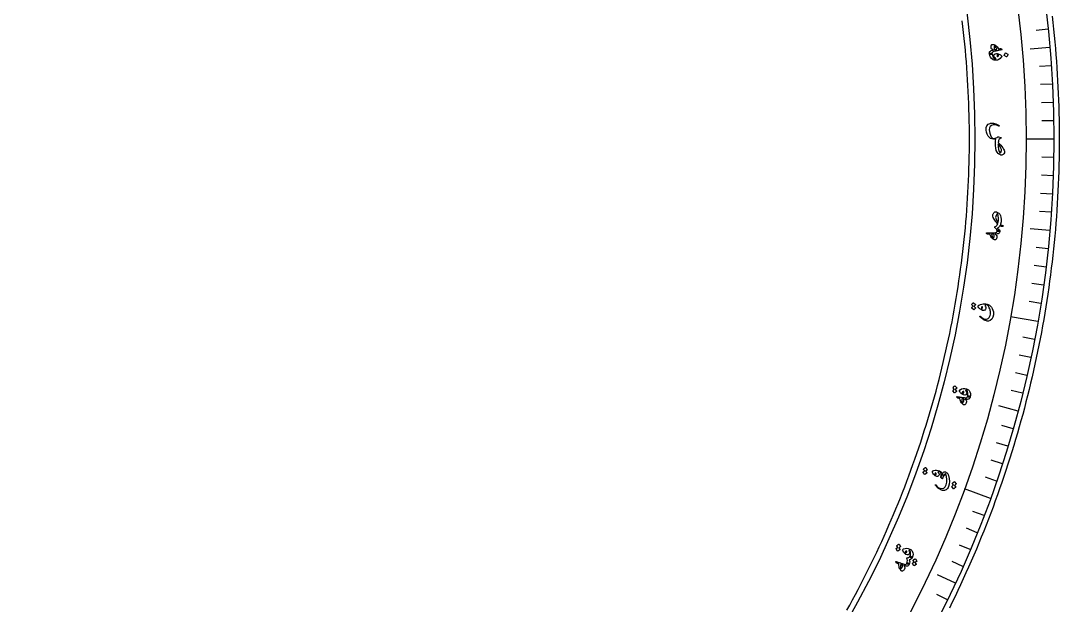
# Model space of a CAD drawing. Header units: millimetres. Extents: x -280 to 280, y -280 to 343.
# Drawn here: x 4.7 to 280, y -123.6 to 31.3 of the extents above; entities that cross this region are included whole.
import ezdxf

# ---------------------------------------------------------------- set-up
doc = ezdxf.new("R2010")
doc.units = ezdxf.units.MM
for name, color, linetype in [('CUT_INNER', 6, 'Continuous'), ('CUT_OUTER', 1, 'Continuous'), ('ENGRAVE', 7, 'Continuous'), ('ENGRAVE_FINE', 8, 'Continuous'), ('TEXT', 5, 'Continuous')]:
    doc.layers.add(name, color=color, linetype=linetype)

msp = doc.modelspace()

# ---------------------------------------------------------------- linework, layer by layer
at = {"layer": 'CUT_INNER'}
msp.add_lwpolyline([(223.6869, -124.9104), (224.4492, -123.5355), (225.2029, -122.156), (225.9482, -120.7718), (226.685, -119.3832), (227.4133, -117.99), (228.133, -116.5924), (228.8441, -115.1904), (229.5466, -113.7841), (230.2404, -112.3735), (230.9256, -110.9586), (231.6021, -109.5396), (232.2698, -108.1165), (232.9288, -106.6893), (233.5791, -105.258), (234.2205, -103.8228), (234.8532, -102.3837), (235.477, -100.9408), (236.0919, -99.494), (236.6979, -98.0435), (237.2951, -96.5893), (237.8833, -95.1315), (238.4625, -93.6701), (239.0328, -92.2051), (239.594, -90.7367), (240.1463, -89.2649), (240.6895, -87.7897), (241.2236, -86.3112), (241.7486, -84.8294), (242.2646, -83.3445), (242.7714, -81.8564), (243.2691, -80.3653), (243.7577, -78.8711), (244.237, -77.3739), (244.7072, -75.8739), (245.1681, -74.3709), (245.6198, -72.8652), (246.0623, -71.3567), (246.4955, -69.8456), (246.9194, -68.3318), (247.3341, -66.8155), (247.7394, -65.2966), (248.1354, -63.7753), (248.522, -62.2515), (248.8993, -60.7254), (249.2672, -59.1971), (249.6257, -57.6665), (249.9749, -56.1337), (250.3146, -54.5989), (250.6449, -53.0619), (250.9658, -51.523), (251.2772, -49.9821), (251.5791, -48.4394), (251.8716, -46.8948), (252.1546, -45.3485), (252.4281, -43.8004), (252.6921, -42.2507), (252.9466, -40.6995), (253.1916, -39.1466), (253.427, -37.5923), (253.6529, -36.0366), (253.8693, -34.4796), (254.076, -32.9212), (254.2733, -31.3616), (254.4609, -29.8008), (254.639, -28.2389), (254.8074, -26.676), (254.9663, -25.112), (255.1156, -23.5471), (255.2553, -21.9813), (255.3854, -20.4146), (255.5058, -18.8472), (255.6166, -17.2791), (255.7179, -15.7104), (255.8094, -14.141), (255.8914, -12.5711), (255.9637, -11.0008), (256.0264, -9.43), (256.0794, -7.8589), (256.1228, -6.2875), (256.1566, -4.7158), (256.1807, -3.144), (256.1952, -1.572), (256.2, 0), (256.1952, 1.572), (256.1807, 3.144), (256.1566, 4.7158), (256.1228, 6.2875), (256.0794, 7.8589), (256.0264, 9.43), (255.9637, 11.0008), (255.8914, 12.5711), (255.8094, 14.141), (255.7179, 15.7104), (255.6166, 17.2791), (255.5058, 18.8472), (255.3854, 20.4146), (255.2553, 21.9813), (255.1156, 23.5471), (254.9663, 25.112), (254.8074, 26.676), (254.639, 28.2389), (254.4609, 29.8008), (254.2733, 31.3616)], dxfattribs=at)
at = {"layer": 'CUT_OUTER'}
msp.add_lwpolyline([(278.0993, 32.5692), (278.294, 30.8622), (278.4781, 29.1541), (278.6517, 27.4448), (278.8149, 25.7345), (278.9675, 24.0232), (279.1097, 22.3111), (279.2413, 20.5981), (279.3625, 18.8843), (279.4731, 17.1698), (279.5732, 15.4547), (279.6627, 13.7389), (279.7418, 12.0227), (279.8103, 10.306), (279.8682, 8.5889), (279.9157, 6.8715), (279.9526, 5.1539), (279.9789, 3.436), (279.9947, 1.718), (280, 0), (279.9947, -1.718), (279.9789, -3.436), (279.9526, -5.1539), (279.9157, -6.8715), (279.8682, -8.5889), (279.8103, -10.306), (279.7418, -12.0227), (279.6627, -13.7389), (279.5732, -15.4547), (279.4731, -17.1698), (279.3625, -18.8843), (279.2413, -20.5981), (279.1097, -22.3111), (278.9675, -24.0232), (278.8149, -25.7345), (278.6517, -27.4448), (278.4781, -29.1541), (278.294, -30.8622), (278.0993, -32.5692), (277.8943, -34.275), (277.6787, -35.9795), (277.4527, -37.6826), (277.2163, -39.3843), (276.9694, -41.0845), (276.7121, -42.7832), (276.4444, -44.4803), (276.1663, -46.1757), (275.8777, -47.8693), (275.5788, -49.5612), (275.2695, -51.2512), (274.9499, -52.9392), (274.6199, -54.6253), (274.2795, -56.3093), (273.9289, -57.9912), (273.5679, -59.6709), (273.1966, -61.3483), (272.815, -63.0235), (272.4232, -64.6963), (272.0211, -66.3666), (271.6088, -68.0345), (271.1862, -69.6997), (270.7534, -71.3624), (270.3104, -73.0224), (269.8573, -74.6796), (269.394, -76.334), (268.9205, -77.9855), (268.437, -79.6341), (267.9433, -81.2797), (267.4395, -82.9222), (266.9257, -84.5617), (266.4018, -86.1979), (265.8679, -87.8309), (265.324, -89.4606), (264.7701, -91.0869), (264.2062, -92.7098), (263.6323, -94.3292), (263.0486, -95.945), (262.4549, -97.5572), (261.8514, -99.1658), (261.238, -100.7706), (260.6147, -102.3716), (259.9817, -103.9688), (259.3389, -105.5621), (258.6863, -107.1514), (258.0239, -108.7366), (257.3519, -110.3178), (256.6701, -111.8948), (255.9787, -113.4676), (255.2777, -115.0361), (254.567, -116.6003), (253.8468, -118.1601), (253.117, -119.7154), (252.3777, -121.2663), (251.6289, -122.8125), (250.8705, -124.3542)], dxfattribs=at)
at = {"layer": 'ENGRAVE'}
for points in [[(277.5119, 24.2791), (272.2959, 23.8228)], [(278.572, 0), (271.2416, 0)], [(277.5119, -24.2791), (272.2959, -23.8228)], [(274.3399, -48.3735), (267.1208, -47.1006)], [(269.0799, -72.0997), (264.0223, -70.7446)], [(261.7721, -95.2772), (254.8837, -92.7701)], [(252.472, -117.7296), (247.7265, -115.5168)]]:
    msp.add_lwpolyline(points, dxfattribs=at)
for radius in [278.572, 271.2416, 257.628]:
    msp.add_circle((0, 0), radius, dxfattribs=at)
at = {"layer": 'ENGRAVE_FINE'}
for points in [[(277.046, 29.1187), (273.9216, 28.7903)], [(277.8934, 19.4322), (274.7595, 19.2131)], [(278.1902, 14.5793), (275.0529, 14.4149)], [(278.4023, 9.722), (275.2626, 9.6124)], [(278.5296, 4.8618), (275.3885, 4.8069)], [(278.5296, -4.8618), (275.3885, -4.8069)], [(278.4023, -9.722), (275.2626, -9.6124)], [(278.1902, -14.5793), (275.0529, -14.4149)], [(277.8934, -19.4322), (274.7595, -19.2131)], [(277.046, -29.1187), (273.9216, -28.7903)], [(276.4956, -33.9494), (273.3774, -33.5665)], [(275.861, -38.7697), (272.7499, -38.3325)], [(275.1423, -43.5783), (272.0394, -43.0868)], [(273.4538, -53.154), (270.37, -52.5546)], [(272.4845, -57.9184), (269.4116, -57.2652)], [(271.4322, -62.6651), (268.3711, -61.9584)], [(270.2972, -67.3927), (267.2489, -66.6326)], [(267.7806, -76.7848), (264.7607, -75.9189)], [(266.3997, -81.4466), (263.3954, -80.5281)], [(264.9377, -86.0835), (261.9499, -85.1127)], [(263.395, -90.6942), (260.4246, -89.6714)], [(260.0694, -99.8313), (257.1364, -98.7054)], [(258.2875, -104.3549), (255.3746, -103.178)], [(256.4269, -108.8468), (253.535, -107.6192)], [(254.4882, -113.3054), (251.6182, -112.0276)], [(250.3789, -122.1179), (247.5552, -120.7407)]]:
    msp.add_lwpolyline(points, dxfattribs=at)
at = {"layer": 'TEXT'}
for points in [[(264.8242, 23.8106), (264.8771, 23.7688), (264.8862, 23.733), (264.8515, 23.7032), (264.773, 23.6793), (264.7253, 23.6696), (264.6592, 23.6553), (264.5749, 23.6364), (264.4724, 23.6129), (264.3505, 23.5852), (264.2084, 23.5537), (264.0459, 23.5185), (263.8631, 23.4796), (263.6835, 23.4411), (263.5227, 23.4069), (263.3807, 23.3768), (263.2574, 23.3509), (263.1535, 23.3291), (263.0693, 23.3116), (263.0049, 23.2982), (262.9602, 23.2891), (262.6795, 23.224), (262.4637, 23.147), (262.3129, 23.0582), (262.2269, 22.9576), (262.196, 22.8892), (262.179, 22.8083), (262.1758, 22.715), (262.1864, 22.6091), (262.1816, 22.5455), (262.155, 22.4947), (262.1067, 22.4568), (262.0366, 22.4317), (261.9509, 22.4175), (261.8633, 22.413), (261.774, 22.418), (261.6828, 22.4327), (261.6043, 22.4548), (261.545, 22.4815), (261.505, 22.5127), (261.4842, 22.5486), (261.4686, 22.7519), (261.4903, 22.9302), (261.5496, 23.0835), (261.6463, 23.2119), (261.7949, 23.3259), (261.9947, 23.4269), (262.2458, 23.5151), (262.5481, 23.5903), (262.3515, 23.6835), (262.1947, 23.7821), (262.0776, 23.8861), (262.0002, 23.9957), (261.9677, 24.0872), (261.9483, 24.1967), (261.9419, 24.324), (261.9486, 24.4691), (261.9685, 24.6234), (261.9965, 24.754), (262.0326, 24.8609), (262.0768, 24.944), (262.1346, 25.0133), (262.1974, 25.0615), (262.2651, 25.0886), (262.3378, 25.0945), (262.4302, 25.0852), (262.5334, 25.0641), (262.6477, 25.0313), (262.7729, 24.9866), (262.8992, 24.9357), (263.0003, 24.8902), (263.0764, 24.8501), (263.1273, 24.8155), (263.3407, 24.6169), (263.5439, 24.3973), (263.7371, 24.1567), (263.9202, 23.8951), (264.0689, 23.919), (264.1974, 23.938), (264.3057, 23.9523), (264.3938, 23.9617), (264.4683, 23.9641), (264.5358, 23.9568), (264.5963, 23.94), (264.6498, 23.9137)], [(264.7516, 21.9204), (264.7483, 21.8658), (264.7298, 21.804), (264.6962, 21.735), (264.6474, 21.6588), (264.3474, 21.3258), (263.9986, 21.0834), (263.6013, 20.9311), (263.1555, 20.8687), (262.9204, 20.8741), (262.7087, 20.9058), (262.5205, 20.9638), (262.3556, 21.0481), (262.0059, 21.3355), (261.7442, 21.6812), (261.5704, 22.0855), (261.4842, 22.5486), (261.4914, 22.5966), (261.5215, 22.6397), (261.5747, 22.6781), (261.6509, 22.7116), (261.6934, 22.7253), (261.7372, 22.7357), (261.7823, 22.7428), (261.8287, 22.7466), (261.8747, 22.7479), (261.919, 22.7476), (261.9614, 22.7456), (262.002, 22.742), (262.073, 22.7271), (262.1275, 22.7), (262.1653, 22.6607), (262.1864, 22.6091), (262.2868, 22.1582), (262.4341, 21.7717), (262.6286, 21.4495), (262.8705, 21.1915), (262.9792, 21.2135), (263.0652, 21.2366), (263.1285, 21.2609), (263.1692, 21.2863), (263.2037, 21.3156), (263.2256, 21.342), (263.235, 21.3653), (263.2319, 21.3857), (263.2258, 21.3995), (263.2181, 21.4102), (263.2086, 21.4177), (263.1975, 21.4222), (263.0372, 21.4848), (262.9106, 21.5677), (262.8176, 21.671), (262.7583, 21.7947), (262.6985, 22.163), (262.7778, 22.4264), (262.9966, 22.5851), (263.355, 22.639), (263.5644, 22.6255), (263.7843, 22.5813), (264.0147, 22.5064), (264.2556, 22.4005), (264.4648, 22.2849), (264.6172, 22.1663), (264.7128, 22.0448), (264.7516, 21.9204)], [(263.4494, 23.7973), (263.3267, 24.0718), (263.1852, 24.3011), (263.0251, 24.4851), (262.8465, 24.6238), (262.8231, 24.6319), (262.8027, 24.6295), (262.7852, 24.6166), (262.7707, 24.5931), (262.7434, 24.5085), (262.7251, 24.4178), (262.7156, 24.3211), (262.7151, 24.2184), (262.7233, 24.1096), (262.7405, 23.9947), (262.7665, 23.8737), (262.8014, 23.7467), (262.8095, 23.7273), (262.8226, 23.7073), (262.8407, 23.6868), (262.8637, 23.6658), (262.9271, 23.6762), (262.9934, 23.6883), (263.0624, 23.7021), (263.1342, 23.7177), (263.2088, 23.735), (263.2862, 23.7541), (263.3664, 23.7748), (263.4494, 23.7973)], [(263.8872, 22.1091), (263.8587, 22.185), (263.7955, 22.2413), (263.6977, 22.2779), (263.5651, 22.2947), (263.5446, 22.2925), (263.5301, 22.2898), (263.5216, 22.2866), (263.5189, 22.283), (263.5066, 22.2027), (263.503, 22.1222), (263.5083, 22.0414), (263.5224, 21.9604), (263.5435, 21.8898), (263.5704, 21.8325), (263.603, 21.7884), (263.6414, 21.7576), (263.7595, 21.856), (263.8398, 21.9474), (263.8824, 22.0318), (263.8872, 22.1091)], [(266.3633, 22.4757), (266.3739, 22.4667), (266.3809, 22.4533), (266.3843, 22.4357), (266.3842, 22.4138), (266.3356, 22.255), (266.2726, 22.1041), (266.195, 21.9609), (266.103, 21.8256), (266.0884, 21.812), (266.0733, 21.8053), (266.0575, 21.8055), (266.0412, 21.8126), (265.4175, 22.1342), (265.4022, 22.1468), (265.3973, 22.1642), (265.4028, 22.1865), (265.4187, 22.2136), (265.4324, 22.237), (265.4529, 22.274), (265.4801, 22.3243), (265.514, 22.3882), (265.5546, 22.4665), (265.6017, 22.5603), (265.6552, 22.6695), (265.7153, 22.7943), (265.7256, 22.8111), (265.7367, 22.8199), (265.7484, 22.821), (265.7607, 22.8141)], [(265.5103, -3.4115), (265.4665, -3.6857), (265.3349, -3.9172), (265.1157, -4.1058), (264.809, -4.2513), (264.6922, -4.2662), (264.5623, -4.2513), (264.4191, -4.2068), (264.2626, -4.1328), (264.1122, -4.0481), (263.987, -3.9717), (263.8872, -3.9037), (263.8127, -3.8438), (263.5356, -3.4976), (263.3221, -3.0318), (263.1716, -2.4462), (263.0832, -1.7409), (263.0651, -1.3168), (263.0756, -0.9114), (263.1149, -0.5246), (263.1829, -0.1562), (262.6088, -0.0692), (262.1473, 0.0428), (261.7982, 0.1796), (261.5617, 0.3415), (261.1962, 0.7654), (260.9227, 1.2465), (260.7409, 1.7853), (260.6505, 2.3822), (260.6738, 3.0114), (260.851, 3.5162), (261.1829, 3.8971), (261.6699, 4.1543), (261.7456, 4.1769), (261.8249, 4.1957), (261.9076, 4.2106), (261.9938, 4.2217), (262.0831, 4.228), (262.1748, 4.2285), (262.2692, 4.2232), (262.366, 4.2121), (262.5375, 4.1876), (262.7066, 4.1552), (262.8734, 4.1149), (263.0379, 4.0668), (263.1996, 4.0112), (263.3579, 3.9486), (263.5129, 3.8791), (263.6645, 3.8026), (263.7262, 3.7685), (263.7849, 3.7348), (263.8407, 3.7016), (263.8935, 3.6688), (263.9434, 3.6369), (263.9903, 3.6065), (264.0343, 3.5775), (264.0753, 3.5498), (264.0986, 3.5301), (264.113, 3.5092), (264.1187, 3.4872), (264.1156, 3.4642), (264.1066, 3.4396), (264.0946, 3.4208), (264.0796, 3.4079), (264.0616, 3.4008), (264.0411, 3.3985), (264.0185, 3.4002), (263.994, 3.4058), (263.9674, 3.4152), (263.88, 3.4714), (263.7839, 3.5244), (263.679, 3.5744), (263.5653, 3.6212), (263.2746, 3.7188), (263.0011, 3.7774), (262.7448, 3.7971), (262.5058, 3.7781), (262.0532, 3.6262), (261.7264, 3.3571), (261.525, 2.9708), (261.4485, 2.4671), (261.4756, 1.9814), (261.5713, 1.5096), (261.7355, 1.0514), (261.9684, 0.6063), (262.0651, 0.4719), (262.1823, 0.3559), (262.3199, 0.2583), (262.4781, 0.1791), (262.5001, 0.1699), (262.527, 0.1655), (262.5588, 0.166), (262.5955, 0.1714), (262.9459, 0.2404), (263.2532, 0.33), (263.5173, 0.4403), (263.7383, 0.5713), (263.7789, 0.5973), (263.8146, 0.6125), (263.8454, 0.617), (263.8713, 0.6107), (264.5139, 0.3689), (264.5624, 0.3341), (264.5825, 0.3003), (264.5742, 0.2674), (264.5376, 0.2355), (264.0443, -0.0548), (263.9708, -0.21), (263.9148, -0.4092), (263.8761, -0.6523), (263.8547, -0.9395), (264.1856, -1.2822), (264.4916, -1.6266), (264.7726, -1.9725), (265.0287, -2.32), (265.2414, -2.6524), (265.3925, -2.9453), (265.4821, -3.1985), (265.5103, -3.4115)], [(264.3462, -3.781), (264.5326, -3.5427), (264.6464, -3.2924), (264.6877, -3.0303), (264.6564, -2.7565), (264.5551, -2.4591), (264.3863, -2.1182), (264.1497, -1.7342), (263.8453, -1.3075), (263.8379, -2.081), (263.9184, -2.7508), (264.0876, -3.3173), (264.3462, -3.781)], [(262.3667, -20.1051), (262.3921, -19.9857), (262.4507, -19.8531), (262.5427, -19.7073), (262.668, -19.5482), (262.8048, -19.4103), (262.9399, -19.3213), (263.0734, -19.2811), (263.2053, -19.2898), (263.3356, -19.3327), (263.4801, -19.3964), (263.6388, -19.4808), (263.8116, -19.5861), (263.9691, -19.6927), (264.0895, -19.782), (264.173, -19.8538), (264.2194, -19.908), (264.419, -20.3107), (264.5481, -20.7659), (264.6065, -21.2732), (264.5939, -21.8323), (264.5825, -21.9455), (264.5673, -22.0574), (264.5483, -22.1679), (264.5253, -22.2771), (264.4991, -22.3846), (264.47, -22.4898), (264.4382, -22.5928), (264.4035, -22.6936), (264.4725, -22.7366), (264.5991, -22.7954), (264.7832, -22.8702), (265.025, -22.9609), (265.0716, -22.9837), (265.0966, -23.0186), (265.0999, -23.0654), (265.0815, -23.1243), (265.0488, -23.1729), (265.0076, -23.205), (264.9581, -23.2204), (264.9003, -23.2193), (264.8297, -23.1998), (264.7566, -23.1771), (264.6807, -23.1511), (264.6022, -23.122), (264.5215, -23.0892), (264.4393, -23.0524), (264.3554, -23.0115), (264.2699, -22.9665), (264.1604, -23.1515), (264.039, -23.3136), (263.9058, -23.4528), (263.7608, -23.5691), (263.7131, -23.6028), (263.6783, -23.6346), (263.6564, -23.6647), (263.6475, -23.693), (263.6522, -23.7171), (263.6706, -23.7424), (263.7026, -23.7689), (263.7482, -23.7967), (263.9766, -23.9338), (264.1357, -24.0766), (264.2253, -24.2251), (264.2455, -24.3792), (264.2383, -24.3988), (264.2203, -24.4184), (264.1914, -24.438), (264.1518, -24.4575), (264.0086, -24.4961), (263.887, -24.514), (263.787, -24.5111), (263.7086, -24.4875), (263.642, -24.4478), (263.5923, -24.4057), (263.5596, -24.3613), (263.5437, -24.3145), (263.489, -24.1128), (263.381, -23.9231), (263.2197, -23.7456), (263.005, -23.5802), (262.9634, -23.5455), (262.9351, -23.5051), (262.9201, -23.459), (262.9183, -23.4073), (262.9305, -23.3523), (262.9569, -23.3045), (262.9973, -23.2639), (263.0519, -23.2304), (263.2461, -23.1009), (263.4164, -22.9278), (263.5629, -22.7111), (263.6855, -22.4507), (263.5185, -22.2652), (263.3627, -22.0848), (263.2182, -21.9095), (263.085, -21.7392), (262.7566, -21.2515), (262.5272, -20.8169), (262.3972, -20.435), (262.3667, -20.1051)], [(263.5797, -19.852), (263.3876, -20.0684), (263.2509, -20.3025), (263.1694, -20.5545), (263.1433, -20.8245), (263.1614, -20.9497), (263.2094, -21.1048), (263.2872, -21.29), (263.395, -21.5052), (263.4547, -21.6158), (263.5111, -21.7174), (263.5644, -21.8098), (263.6145, -21.8932), (263.6618, -21.9676), (263.7069, -22.0329), (263.7499, -22.0892), (263.7906, -22.1364), (263.8363, -21.889), (263.865, -21.5948), (263.8764, -21.2539), (263.8706, -20.8663), (263.8463, -20.4927), (263.8025, -20.2014), (263.7394, -19.9924), (263.6572, -19.8657), (263.639, -19.8461), (263.6201, -19.8373), (263.6003, -19.8393), (263.5797, -19.852)], [(260.7327, -25.0152), (260.6884, -24.965), (260.6859, -24.9287), (260.7255, -24.9061), (260.8069, -24.8973), (260.8557, -24.8966), (260.9232, -24.8948), (261.0095, -24.8918), (261.1146, -24.8876), (261.2395, -24.8829), (261.385, -24.8782), (261.5511, -24.8734), (261.7379, -24.8686), (261.9215, -24.8638), (262.0859, -24.8595), (262.231, -24.8559), (262.3569, -24.8528), (262.4631, -24.8504), (262.549, -24.8484), (262.6148, -24.847), (262.6604, -24.8462), (262.9482, -24.8331), (263.1744, -24.7963), (263.3388, -24.736), (263.4416, -24.652), (263.4843, -24.5899), (263.5155, -24.513), (263.5353, -24.4211), (263.5437, -24.3145), (263.5598, -24.2524), (263.5949, -24.2068), (263.6492, -24.1777), (263.7226, -24.1652), (263.8095, -24.1663), (263.8965, -24.1772), (263.9835, -24.198), (264.0706, -24.2287), (264.144, -24.2646), (264.1976, -24.3017), (264.2315, -24.3399), (264.2455, -24.3792), (264.2246, -24.5844), (264.171, -24.7578), (264.0849, -24.8994), (263.9664, -25.0093), (263.7994, -25.0951), (263.5845, -25.1585), (263.3214, -25.1995), (263.0104, -25.2179), (263.1864, -25.3461), (263.3222, -25.4726), (263.4178, -25.5972), (263.4732, -25.72), (263.4879, -25.8166), (263.4862, -25.9285), (263.4683, -26.0555), (263.434, -26.1976), (263.3848, -26.3461), (263.3321, -26.4696), (263.2759, -26.568), (263.2164, -26.6414), (263.1461, -26.6984), (263.0752, -26.7336), (263.0034, -26.747), (262.931, -26.7387), (262.8423, -26.7114), (262.7451, -26.6705), (262.6394, -26.616), (262.5253, -26.5479), (262.4113, -26.4734), (262.3209, -26.4093), (262.254, -26.3554), (262.2107, -26.3117), (262.0394, -26.0766), (261.8815, -25.8235), (261.7369, -25.5525), (261.6057, -25.2634), (261.4551, -25.2592), (261.3253, -25.254), (261.2163, -25.2478), (261.1279, -25.2408), (261.0543, -25.2292), (260.9893, -25.2098), (260.933, -25.1824), (260.8852, -25.147)], [(262.0864, -25.2549), (262.156, -25.5463), (262.2519, -25.7972), (262.3743, -26.0077), (262.5231, -26.1778), (262.5445, -26.1903), (262.565, -26.1919), (262.5846, -26.1825), (262.6034, -26.1622), (262.6463, -26.0844), (262.6816, -25.9988), (262.7092, -25.9056), (262.7292, -25.8048), (262.7416, -25.6963), (262.7463, -25.5802), (262.7433, -25.4564), (262.7326, -25.3251), (262.7282, -25.3045), (262.719, -25.2824), (262.7051, -25.259), (262.6863, -25.2341), (262.622, -25.2326), (262.5547, -25.2322), (262.4843, -25.2331), (262.4109, -25.2351), (262.3343, -25.2383), (262.2548, -25.2427), (262.1721, -25.2482), (262.0864, -25.2549)], [(256.788, -43.9874), (256.78, -43.9762), (256.7765, -43.9619), (256.7775, -43.9444), (256.783, -43.9238), (256.8243, -43.8536), (256.868, -43.7863), (256.9142, -43.7219), (256.9629, -43.6603), (257.0147, -43.6012), (257.07, -43.5441), (257.129, -43.4891), (257.1915, -43.4361), (257.2095, -43.4269), (257.2272, -43.4245), (257.2449, -43.429), (257.2623, -43.4402), (257.7869, -43.9065), (257.7929, -43.9179), (257.7904, -43.9327), (257.7793, -43.951), (257.7597, -43.9728), (257.7426, -43.9871), (257.7184, -44.011), (257.6871, -44.0445), (257.6487, -44.0876), (257.6026, -44.1407), (257.5483, -44.2041), (257.4857, -44.2779), (257.4149, -44.3621), (257.8199, -44.7313), (257.8316, -44.7471), (257.832, -44.7649), (257.8211, -44.7847), (257.7989, -44.8065), (257.7797, -44.8253), (257.7507, -44.8552), (257.7118, -44.8962), (257.6629, -44.9483), (257.6041, -45.0123), (257.5349, -45.0893), (257.4556, -45.1793), (257.3659, -45.2821), (257.3523, -45.292), (257.3398, -45.2952), (257.3285, -45.2918), (257.3183, -45.2816), (256.8207, -44.8092), (256.8128, -44.798), (256.8093, -44.7836), (256.8104, -44.7662), (256.8159, -44.7455), (256.848, -44.6854), (256.8831, -44.6277), (256.9213, -44.5725), (256.9625, -44.5197), (257.0062, -44.4694), (257.052, -44.4213), (257.0999, -44.3756), (257.1499, -44.3321)], [(258.5247, -44.2848), (258.551, -44.2153), (258.6062, -44.1448), (258.6904, -44.0733), (258.8035, -44.0007), (259.0991, -43.8621), (259.4392, -43.7643), (259.8241, -43.7073), (260.2536, -43.6912), (260.4755, -43.7026), (260.6971, -43.7339), (260.9183, -43.7849), (261.1391, -43.8558), (261.4878, -44.0311), (261.7889, -44.2645), (262.0423, -44.5563), (262.2477, -44.9066), (262.4228, -45.352), (262.5312, -45.7835), (262.5729, -46.2008), (262.5479, -46.6036), (262.3872, -47.247), (262.1138, -47.7349), (261.7286, -48.0671), (261.2323, -48.2434), (261.0724, -48.2549), (260.9039, -48.2428), (260.7269, -48.2071), (260.5412, -48.1478), (260.3402, -48.0707), (260.1415, -47.9781), (259.9452, -47.8701), (259.7512, -47.7467), (259.5592, -47.6094), (259.3689, -47.4597), (259.1804, -47.2976), (258.9935, -47.123), (258.9745, -47.0992), (258.9643, -47.076), (258.9629, -47.0534), (258.9704, -47.0315), (258.9835, -47.0086), (258.9977, -46.9908), (259.0129, -46.9782), (259.0292, -46.9707), (259.0513, -46.9668), (259.0749, -46.971), (259.1, -46.9835), (259.1265, -47.0042), (259.4432, -47.2953), (259.7395, -47.5176), (260.0154, -47.6707), (260.2713, -47.7545), (260.5195, -47.7791), (260.7574, -47.7518), (260.9849, -47.6724), (261.2019, -47.5408), (261.3978, -47.3522), (261.5529, -47.1078), (261.6669, -46.8077), (261.7397, -46.4521), (261.7615, -46.2054), (261.7632, -45.9587), (261.7448, -45.7121), (261.7062, -45.4656), (261.647, -45.2196), (261.5666, -44.9747), (261.4649, -44.7309), (261.342, -44.4881), (261.2213, -44.2951), (261.096, -44.1473), (260.9659, -44.0447), (260.8311, -43.9871), (260.6954, -43.9677), (260.5624, -43.9796), (260.432, -44.0227), (260.3043, -44.0969), (260.4694, -44.3699), (260.5504, -44.6338), (260.5474, -44.8885), (260.4603, -45.1337), (260.2683, -45.364), (260.0106, -45.4572), (259.6873, -45.4136), (259.2984, -45.2336), (258.9308, -44.9879), (258.6793, -44.748), (258.5439, -44.5137), (258.5247, -44.2848)], [(259.5887, -44.4275), (259.4941, -44.4925), (259.4234, -44.5577), (259.3764, -44.6229), (259.3532, -44.6882), (259.3535, -44.7472), (259.3741, -44.8087), (259.4152, -44.8728), (259.4767, -44.9395), (259.5342, -44.8944), (259.5812, -44.8405), (259.6179, -44.778), (259.6441, -44.7066), (259.6524, -44.6377), (259.646, -44.5681), (259.6248, -44.4981), (259.5887, -44.4275)], [(251.8433, -65.9697), (251.8363, -65.9579), (251.834, -65.9433), (251.8366, -65.926), (251.8438, -65.9059), (251.891, -65.8397), (251.9404, -65.7765), (251.992, -65.7163), (252.0458, -65.6592), (252.1025, -65.6048), (252.1625, -65.5528), (252.226, -65.5032), (252.2929, -65.4559), (252.3116, -65.4482), (252.3295, -65.4474), (252.3466, -65.4533), (252.3631, -65.4661), (252.8454, -65.9757), (252.8504, -65.9875), (252.8466, -66.0021), (252.834, -66.0193), (252.8127, -66.0393), (252.7944, -66.052), (252.7682, -66.0737), (252.7342, -66.1044), (252.6922, -66.144), (252.6417, -66.1928), (252.5821, -66.2513), (252.5134, -66.3194), (252.4355, -66.397), (252.8072, -66.7997), (252.8174, -66.8164), (252.8163, -66.8342), (252.8037, -66.8529), (252.7798, -66.8727), (252.7591, -66.8898), (252.7275, -66.917), (252.6852, -66.9545), (252.6321, -67.0021), (252.5679, -67.0608), (252.4924, -67.1314), (252.4056, -67.2141), (252.3074, -67.3088), (252.293, -67.3174), (252.2802, -67.3196), (252.2693, -67.3151), (252.26, -67.3041), (251.8051, -66.7907), (251.7981, -66.7789), (251.7959, -66.7643), (251.7984, -66.747), (251.8058, -66.7269), (251.8429, -66.6698), (251.8829, -66.6154), (251.9257, -66.5637), (251.9712, -66.5148), (252.0192, -66.4685), (252.0689, -66.4246), (252.1206, -66.3832), (252.1741, -66.3443)], [(252.8412, -68.4004), (252.8059, -68.3435), (252.8096, -68.3073), (252.8524, -68.2917), (252.9342, -68.2966), (252.9823, -68.3041), (253.0492, -68.3136), (253.1348, -68.3251), (253.2392, -68.3387), (253.363, -68.355), (253.5072, -68.3747), (253.6718, -68.3979), (253.8568, -68.4245), (254.0386, -68.4506), (254.2013, -68.4739), (254.345, -68.4947), (254.4696, -68.5128), (254.5747, -68.5282), (254.6598, -68.5407), (254.7249, -68.5504), (254.7699, -68.5572), (255.0559, -68.5925), (255.285, -68.5942), (255.4573, -68.5623), (255.5727, -68.4967), (255.6251, -68.4427), (255.6689, -68.3721), (255.7038, -68.2849), (255.73, -68.1812), (255.7562, -68.1226), (255.7985, -68.0836), (255.8569, -68.0641), (255.9313, -68.0641), (256.0168, -68.0797), (256.1007, -68.105), (256.1831, -68.1402), (256.2638, -68.1851), (256.3301, -68.2327), (256.3768, -68.2782), (256.4037, -68.3216), (256.411, -68.3627), (256.3559, -68.5614), (256.274, -68.7234), (256.1654, -68.8486), (256.0301, -68.937), (255.8511, -68.9937), (255.6285, -69.0201), (255.3624, -69.0163), (255.0526, -68.9824), (255.2046, -69.1383), (255.3173, -69.2857), (255.3906, -69.4246), (255.4247, -69.5549), (255.4229, -69.6527), (255.4025, -69.7626), (255.3635, -69.8848), (255.3059, -70.0192), (255.2324, -70.1574), (255.1598, -70.2703), (255.0879, -70.3579), (255.0169, -70.4202), (254.9381, -70.4646), (254.8622, -70.4874), (254.7893, -70.4886), (254.7192, -70.4682), (254.6363, -70.4265), (254.5474, -70.3699), (254.4524, -70.2984), (254.3513, -70.2121), (254.2514, -70.1196), (254.173, -70.0411), (254.1161, -69.9768), (254.0807, -69.9265), (253.9513, -69.666), (253.8381, -69.39), (253.7411, -69.0985), (253.6602, -68.7916), (253.5125, -68.7621), (253.3854, -68.7352), (253.2789, -68.7109), (253.193, -68.6891), (253.1224, -68.6654), (253.0616, -68.6353), (253.0106, -68.5988), (252.9695, -68.5559)], [(253.5452, -66.6728), (253.5664, -66.6231), (253.6042, -66.5717), (253.6586, -66.5186), (253.7296, -66.4638), (254.1219, -66.2519), (254.5305, -66.1392), (254.9557, -66.126), (255.3973, -66.2128), (255.6178, -66.2947), (255.8074, -66.394), (255.9662, -66.5107), (256.0942, -66.6449), (256.3292, -67.0335), (256.4604, -67.4496), (256.4877, -67.8928), (256.411, -68.3627), (256.3878, -68.406), (256.3446, -68.4367), (256.2815, -68.455), (256.1984, -68.4608), (256.1537, -68.4593), (256.109, -68.4542), (256.0642, -68.4455), (256.0193, -68.4333), (255.9755, -68.4188), (255.9341, -68.4034), (255.8949, -68.387), (255.8579, -68.3698), (255.7962, -68.3315), (255.7543, -68.2872), (255.7323, -68.2371), (255.73, -68.1812), (255.7886, -67.7204), (255.7798, -67.3051), (255.7037, -66.9353), (255.5607, -66.6113), (255.4508, -66.5963), (255.362, -66.5899), (255.2942, -66.5919), (255.2474, -66.6025), (255.2052, -66.6187), (255.1759, -66.6364), (255.1593, -66.6553), (255.1555, -66.6755), (255.1567, -66.6905), (255.1604, -66.7031), (255.1669, -66.7134), (255.1759, -66.7213), (255.3065, -66.8333), (255.3984, -66.9536), (255.4518, -67.082), (255.4665, -67.2186), (255.3993, -67.5864), (255.2357, -67.8081), (254.9761, -67.8834), (254.6207, -67.8126), (254.4282, -67.729), (254.2361, -67.6132), (254.0445, -67.4654), (253.8532, -67.2856), (253.6947, -67.1077), (253.5906, -66.9463), (253.5407, -66.8014), (253.5452, -66.6728)], [(254.2975, -67.137), (254.299, -67.2176), (254.3397, -67.2914), (254.4197, -67.3585), (254.5389, -67.4189), (254.5589, -67.4237), (254.5734, -67.426), (254.5826, -67.4259), (254.5863, -67.4233), (254.6249, -67.3522), (254.6552, -67.2779), (254.6771, -67.2003), (254.6908, -67.1195), (254.6945, -67.0462), (254.6882, -66.9835), (254.6721, -66.9313), (254.6461, -66.8896), (254.5021, -66.9426), (254.396, -67.0015), (254.3278, -67.0662), (254.2975, -67.137)], [(254.1355, -68.8638), (254.1553, -69.1627), (254.2078, -69.4262), (254.293, -69.6542), (254.4112, -69.8469), (254.4302, -69.8628), (254.4502, -69.8678), (254.4711, -69.8618), (254.493, -69.845), (254.5483, -69.7754), (254.5975, -69.697), (254.6404, -69.6098), (254.677, -69.5137), (254.7074, -69.4088), (254.7315, -69.2951), (254.7493, -69.1727), (254.7608, -69.0414), (254.7599, -69.0203), (254.7546, -68.9971), (254.7447, -68.9716), (254.7304, -68.9439), (254.6673, -68.9316), (254.601, -68.92), (254.5315, -68.909), (254.4587, -68.8987), (254.3827, -68.889), (254.3036, -68.88), (254.2212, -68.8716), (254.1355, -68.8638)], [(244.0331, -87.5641), (244.0271, -87.5517), (244.0261, -87.5371), (244.0301, -87.5201), (244.0391, -87.5009), (244.0918, -87.4393), (244.1465, -87.381), (244.2031, -87.3259), (244.2617, -87.2741), (244.3228, -87.2251), (244.3871, -87.1789), (244.4546, -87.1352), (244.5254, -87.0943), (244.5446, -87.0883), (244.5625, -87.0891), (244.5791, -87.0965), (244.5943, -87.1107), (245.0304, -87.6594), (245.0343, -87.6716), (245.0293, -87.6857), (245.0153, -87.7017), (244.9922, -87.7196), (244.9729, -87.7306), (244.945, -87.7498), (244.9084, -87.7772), (244.8632, -87.8127), (244.8087, -87.8567), (244.7442, -87.9094), (244.6699, -87.9709), (244.5856, -88.041), (244.9207, -88.4737), (244.9295, -88.4912), (244.9268, -88.5087), (244.9127, -88.5262), (244.8871, -88.5437), (244.865, -88.5588), (244.8312, -88.5831), (244.7858, -88.6164), (244.7288, -88.6589), (244.6598, -88.7114), (244.5785, -88.7749), (244.4848, -88.8492), (244.3789, -88.9343), (244.3637, -88.9416), (244.3509, -88.9426), (244.3403, -88.9372), (244.3321, -88.9255), (243.9237, -88.3754), (243.9177, -88.363), (243.9168, -88.3484), (243.9209, -88.3314), (243.9299, -88.3122), (243.9719, -88.2588), (244.0164, -88.2084), (244.0635, -88.1609), (244.1131, -88.1164), (244.1648, -88.0747), (244.2182, -88.0356), (244.2732, -87.9992), (244.3299, -87.9653)], [(246.7632, -87.8831), (247.1041, -87.814), (247.4429, -87.8005), (247.7794, -87.8429), (248.1138, -87.9412), (248.1867, -87.9684), (248.2579, -87.9975), (248.3274, -88.0286), (248.3951, -88.0617), (248.4606, -88.0966), (248.5235, -88.1331), (248.5837, -88.1713), (248.6412, -88.2112), (248.9877, -88.5458), (249.174, -88.9563), (249.1996, -89.4425), (249.064, -90.0038), (249.0489, -90.0297), (249.0277, -90.0408), (249.0004, -90.0372), (248.967, -90.0188), (248.8909, -89.96), (248.8087, -89.8865), (248.7204, -89.7983), (248.6259, -89.6954), (248.6107, -89.6753), (248.6015, -89.6532), (248.5983, -89.6291), (248.6009, -89.603), (248.6659, -89.1692), (248.6718, -88.8082), (248.6192, -88.5202), (248.5081, -88.3052), (248.4505, -88.2525), (248.3742, -88.2202), (248.2792, -88.2083), (248.1656, -88.2166), (248.1078, -88.2251), (248.056, -88.2357), (248.0101, -88.2484), (247.9703, -88.2632), (247.9351, -88.2797), (247.9031, -88.2973), (247.8743, -88.3161), (247.8488, -88.336), (247.962, -88.4645), (248.0468, -88.585), (248.1033, -88.6975), (248.1314, -88.802), (248.1333, -89.0275), (248.0679, -89.2051), (247.9355, -89.3346), (247.736, -89.4159), (247.5414, -89.4333), (247.341, -89.3915), (247.135, -89.2906), (246.9231, -89.1308), (246.6381, -88.849), (246.4529, -88.5934), (246.3675, -88.3636), (246.3819, -88.1594), (246.4274, -88.0726), (246.5062, -87.9977), (246.6181, -87.9345), (246.7632, -87.8831)], [(246.9909, -88.7578), (246.984, -88.8029), (246.9924, -88.8577), (247.0161, -88.9221), (247.0549, -88.9961), (247.0799, -89.0206), (247.1118, -89.029), (247.1505, -89.0212), (247.196, -88.9972), (247.2927, -88.9108), (247.3439, -88.8059), (247.3496, -88.6827), (247.3099, -88.5411), (247.2991, -88.5248), (247.2856, -88.5159), (247.2696, -88.5143), (247.2509, -88.52), (247.1519, -88.5828), (247.0756, -88.6434), (247.0219, -88.7017), (246.9909, -88.7578)], [(248.66, -89.716), (248.6893, -89.6046), (248.7219, -89.4924), (248.7579, -89.3792), (248.7973, -89.2652), (248.8403, -89.151), (248.8873, -89.0371), (248.9383, -88.9236), (248.9932, -88.8105), (249.1059, -88.6034), (249.2239, -88.4367), (249.3471, -88.3102), (249.4757, -88.224), (249.5518, -88.1983), (249.6373, -88.1957), (249.7323, -88.2163), (249.8368, -88.26), (250.047, -88.376), (250.214, -88.4851), (250.3378, -88.5874), (250.4182, -88.6827), (250.4815, -88.7898), (250.5416, -88.9147), (250.5985, -89.0574), (250.6521, -89.2178), (250.8431, -90.0197), (250.9059, -90.7767), (250.8408, -91.4878), (250.6482, -92.1518), (250.5219, -92.4083), (250.3704, -92.6278), (250.1936, -92.8105), (249.9918, -92.9561), (249.7737, -93.0622), (249.5481, -93.1263), (249.3152, -93.1485), (249.0749, -93.1287), (248.8268, -93.0685), (248.5702, -92.9694), (248.3051, -92.8314), (248.0315, -92.6547), (247.8935, -92.5536), (247.7645, -92.4492), (247.6446, -92.3414), (247.5338, -92.2303), (247.4312, -92.1166), (247.3361, -92.001), (247.2484, -91.8836), (247.1682, -91.7643), (247.151, -91.7219), (247.1484, -91.6881), (247.1604, -91.6628), (247.187, -91.6461), (247.2246, -91.6376), (247.2596, -91.6417), (247.292, -91.6584), (247.3218, -91.6878), (247.5815, -92.005), (247.8439, -92.2558), (248.109, -92.4399), (248.3772, -92.5571), (248.9282, -92.6384), (249.3898, -92.5133), (249.7615, -92.1815), (250.0425, -91.6429), (250.2098, -90.9733), (250.2384, -90.2561), (250.1279, -89.4925), (249.8779, -88.6834), (249.8692, -88.6714), (249.8572, -88.6656), (249.8421, -88.6659), (249.8236, -88.6724), (249.6541, -88.8104), (249.4704, -89.0809), (249.2722, -89.4836), (249.0587, -90.0186), (249.0453, -90.044), (249.0292, -90.0539), (249.0105, -90.0482), (248.9891, -90.0268)], [(251.6874, -91.3151), (251.6816, -91.3024), (251.6808, -91.2873), (251.6851, -91.2698), (251.6944, -91.25), (251.7482, -91.1863), (251.8039, -91.1259), (251.8615, -91.0688), (251.921, -91.0151), (251.983, -90.9643), (252.0482, -90.9163), (252.1166, -90.8709), (252.1881, -90.8283), (252.2075, -90.8221), (252.2255, -90.8227), (252.242, -90.8303), (252.2571, -90.8447), (252.6872, -91.4063), (252.691, -91.4188), (252.6857, -91.4334), (252.6714, -91.4499), (252.648, -91.4685), (252.6285, -91.48), (252.6002, -91.4999), (252.5631, -91.5283), (252.5172, -91.5652), (252.4618, -91.6109), (252.3964, -91.6655), (252.3209, -91.7292), (252.2354, -91.8019), (252.5657, -92.2448), (252.5742, -92.2628), (252.5713, -92.2808), (252.5569, -92.2989), (252.531, -92.317), (252.5085, -92.3327), (252.4743, -92.3579), (252.4283, -92.3926), (252.3704, -92.4367), (252.3004, -92.4912), (252.2179, -92.557), (252.1229, -92.6341), (252.0153, -92.7224), (252, -92.73), (251.9871, -92.7311), (251.9765, -92.7257), (251.9684, -92.7136), (251.5662, -92.1506), (251.5604, -92.1379), (251.5597, -92.1228), (251.564, -92.1053), (251.5734, -92.0855), (251.6162, -92.0303), (251.6616, -91.9781), (251.7095, -91.9289), (251.76, -91.8828), (251.8125, -91.8395), (251.8666, -91.7989), (251.9224, -91.761), (251.9797, -91.7258)], [(236.9537, -107.8425), (236.9488, -107.8297), (236.949, -107.8149), (236.9545, -107.7983), (236.965, -107.7798), (237.0228, -107.7225), (237.0822, -107.6686), (237.1433, -107.6181), (237.2061, -107.571), (237.2711, -107.5271), (237.3392, -107.486), (237.4101, -107.4479), (237.4841, -107.4126), (237.5038, -107.4083), (237.5216, -107.4105), (237.5375, -107.4193), (237.5515, -107.4346), (237.9402, -108.0189), (237.9431, -108.0314), (237.9369, -108.0451), (237.9215, -108.0599), (237.8971, -108.0759), (237.8769, -108.0854), (237.8474, -108.1023), (237.8086, -108.1268), (237.7605, -108.1586), (237.7025, -108.1982), (237.6338, -108.2457), (237.5545, -108.3011), (237.4646, -108.3644), (237.7624, -108.8243), (237.7696, -108.8426), (237.7655, -108.8599), (237.7499, -108.8762), (237.7229, -108.8916), (237.6996, -108.9049), (237.6639, -108.9264), (237.6158, -108.9561), (237.5554, -108.994), (237.4822, -109.0409), (237.3957, -109.0977), (237.2961, -109.1645), (237.1833, -109.241), (237.1675, -109.2471), (237.1546, -109.247), (237.1446, -109.2408), (237.1374, -109.2284), (236.7763, -108.6451), (236.7715, -108.6322), (236.7718, -108.6175), (236.7773, -108.6009), (236.7879, -108.5823), (236.8342, -108.5324), (236.8829, -108.4856), (236.9338, -108.4419), (236.987, -108.4014), (237.0421, -108.3639), (237.0986, -108.3292), (237.1566, -108.2972), (237.2159, -108.2679)], [(238.5112, -108.8249), (238.5405, -108.7795), (238.5865, -108.7352), (238.6491, -108.6922), (238.7284, -108.6502), (239.1511, -108.5081), (239.5729, -108.4666), (239.9941, -108.5259), (240.4146, -108.6865), (240.6179, -108.8047), (240.7879, -108.9349), (240.9245, -109.0769), (241.0278, -109.2309), (241.1932, -109.6538), (241.2518, -110.0861), (241.2033, -110.5275), (241.0478, -110.9776), (241.0176, -111.0162), (240.9698, -111.0392), (240.9045, -111.0465), (240.8216, -111.038), (240.7778, -111.0289), (240.7346, -111.0163), (240.6919, -111.0002), (240.6498, -110.9805), (240.6092, -110.9587), (240.5709, -110.9365), (240.5351, -110.9137), (240.5016, -110.8905), (240.4473, -110.8422), (240.4136, -110.7915), (240.4003, -110.7384), (240.4076, -110.6828), (240.5437, -110.2388), (240.6056, -109.8279), (240.5936, -109.4507), (240.5078, -109.1071), (240.4021, -109.0736), (240.3156, -109.0521), (240.2484, -109.0426), (240.2006, -109.045), (240.1562, -109.0539), (240.1243, -109.0663), (240.1047, -109.0821), (240.0976, -109.1014), (240.0962, -109.1163), (240.0977, -109.1294), (240.1023, -109.1406), (240.1099, -109.15), (240.2195, -109.2826), (240.2896, -109.4167), (240.3204, -109.5524), (240.3116, -109.6894), (240.1828, -110.0405), (239.9839, -110.2311), (239.7153, -110.2612), (239.3771, -110.1309), (239.2017, -110.0158), (239.0321, -109.8691), (238.8684, -109.6908), (238.7104, -109.4811), (238.5846, -109.2788), (238.5094, -109.1021), (238.4849, -108.9508), (238.5112, -108.8249)], [(239.1736, -109.4102), (239.1613, -109.4899), (239.1889, -109.5696), (239.2563, -109.6493), (239.3635, -109.729), (239.3824, -109.7372), (239.3963, -109.7419), (239.4054, -109.7434), (239.4095, -109.7415), (239.4596, -109.678), (239.5021, -109.6099), (239.5369, -109.5372), (239.5642, -109.4599), (239.5802, -109.3883), (239.5847, -109.3254), (239.5777, -109.2712), (239.5591, -109.2257), (239.4082, -109.2535), (239.2937, -109.2934), (239.2155, -109.3457), (239.1736, -109.4102)], [(236.7181, -112.1243), (236.6934, -112.0621), (236.7035, -112.0271), (236.7483, -112.0193), (236.8279, -112.0387), (236.874, -112.0546), (236.9381, -112.0758), (237.0204, -112.1023), (237.1206, -112.1341), (237.2396, -112.1721), (237.3781, -112.2171), (237.5359, -112.2691), (237.7132, -112.3281), (237.8876, -112.3859), (238.0436, -112.4377), (238.1813, -112.4836), (238.3008, -112.5235), (238.4015, -112.5573), (238.483, -112.5847), (238.5453, -112.6057), (238.5884, -112.6204), (238.8636, -112.7059), (239.0888, -112.7482), (239.264, -112.7473), (239.3892, -112.7032), (239.4504, -112.6593), (239.5059, -112.5976), (239.5558, -112.518), (239.5999, -112.4205), (239.6361, -112.3675), (239.6847, -112.3366), (239.7456, -112.3277), (239.8188, -112.3409), (239.9002, -112.3714), (239.9783, -112.4113), (240.0531, -112.4604), (240.1246, -112.5189), (240.1814, -112.5776), (240.2193, -112.6306), (240.2381, -112.6781), (240.238, -112.7199), (240.1485, -112.9057), (240.0392, -113.0506), (239.9102, -113.1545), (239.7614, -113.2176), (239.5752, -113.2416), (239.3514, -113.2282), (239.0901, -113.1773), (238.7913, -113.089), (238.9133, -113.2693), (238.998, -113.4344), (239.0456, -113.5841), (239.056, -113.7184), (239.0369, -113.8143), (238.9974, -113.9189), (238.9374, -114.0323), (238.8568, -114.1543), (238.7601, -114.2773), (238.6685, -114.3755), (238.5823, -114.449), (238.5013, -114.4977), (238.4159, -114.5275), (238.3372, -114.5365), (238.2652, -114.5247), (238.1999, -114.4922), (238.1257, -114.4364), (238.0482, -114.365), (237.9674, -114.2778), (237.8832, -114.1749), (237.8013, -114.0662), (237.738, -113.9751), (237.6934, -113.9017), (237.6675, -113.8459), (237.5863, -113.5666), (237.5238, -113.2749), (237.48, -112.9709), (237.4547, -112.6544), (237.3146, -112.5993), (237.1943, -112.5503), (237.0938, -112.5074), (237.0131, -112.4708), (236.9478, -112.4349), (236.8933, -112.3945), (236.8496, -112.3496), (236.8167, -112.3001)], [(237.9097, -112.8098), (237.8762, -113.1074), (237.8812, -113.376), (237.9247, -113.6156), (238.0069, -113.8262), (238.0227, -113.8452), (238.0415, -113.8536), (238.0631, -113.8515), (238.0876, -113.8388), (238.1545, -113.7801), (238.2167, -113.7117), (238.2744, -113.6334), (238.3275, -113.5454), (238.376, -113.4475), (238.4198, -113.3399), (238.4591, -113.2225), (238.4937, -113.0953), (238.4965, -113.0745), (238.4954, -113.0506), (238.4902, -113.0238), (238.481, -112.994), (238.4211, -112.9708), (238.3579, -112.9476), (238.2914, -112.9244), (238.2216, -112.9014), (238.1486, -112.8784), (238.0722, -112.8555), (237.9926, -112.8326), (237.9097, -112.8098)], [(240.4076, -110.6828), (240.4519, -110.6346), (240.4901, -110.6019), (240.5222, -110.5848), (240.5482, -110.5832), (240.5827, -110.5926), (240.6226, -110.6088), (240.6681, -110.6319), (240.719, -110.6617), (240.8776, -110.7677), (240.9853, -110.8557), (241.042, -110.9256), (241.0478, -110.9776), (240.9317, -111.1581), (240.7612, -111.3135), (240.5365, -111.4436), (240.2576, -111.5483), (240.3458, -111.8126), (240.372, -112.096), (240.3361, -112.3985), (240.238, -112.7199), (240.2161, -112.7493), (240.1838, -112.7662), (240.1411, -112.7706), (240.0881, -112.7626), (239.7637, -112.6797), (239.7276, -112.6703), (239.6929, -112.6508), (239.6598, -112.6211), (239.6282, -112.5813), (239.6074, -112.5428), (239.5957, -112.5031), (239.5932, -112.4624), (239.5999, -112.4205), (239.7149, -112.0365), (239.7569, -111.6965), (239.726, -111.4009), (239.6225, -111.1497), (239.6067, -111.1186), (239.5996, -111.0873), (239.6013, -111.0557), (239.6118, -111.0238), (239.6287, -110.9977), (239.65, -110.9832), (239.6755, -110.9805), (239.7054, -110.9894), (239.7324, -111.0009), (239.7568, -111.0089), (239.7784, -111.0135), (239.7972, -111.0147), (239.9961, -110.9614), (240.1641, -110.8883), (240.3013, -110.7954), (240.4076, -110.6828)], [(241.2517, -111.7315), (241.2469, -111.7184), (241.2474, -111.7034), (241.2531, -111.6865), (241.264, -111.6676), (241.3228, -111.6093), (241.3832, -111.5544), (241.4453, -111.5029), (241.509, -111.4549), (241.5749, -111.4101), (241.6438, -111.3682), (241.7156, -111.3293), (241.7903, -111.2934), (241.8102, -111.2889), (241.828, -111.2911), (241.8438, -111.3), (241.8577, -111.3156), (242.2392, -111.9096), (242.2419, -111.9223), (242.2355, -111.9363), (242.2199, -111.9514), (242.1951, -111.9677), (242.1747, -111.9774), (242.1449, -111.9947), (242.1056, -112.0196), (242.0568, -112.0521), (241.998, -112.0924), (241.9283, -112.1408), (241.8479, -112.1973), (241.7567, -112.2618), (242.0488, -112.7294), (242.0559, -112.7479), (242.0514, -112.7655), (242.0356, -112.7822), (242.0083, -112.7979), (241.9847, -112.8114), (241.9485, -112.8334), (241.8998, -112.8637), (241.8386, -112.9023), (241.7644, -112.9501), (241.6768, -113.008), (241.5758, -113.076), (241.4615, -113.1541), (241.4456, -113.1603), (241.4326, -113.1602), (241.4226, -113.1539), (241.4156, -113.1413), (241.0618, -112.5483), (241.0571, -112.5353), (241.0577, -112.5203), (241.0634, -112.5033), (241.0743, -112.4845), (241.1216, -112.4336), (241.1711, -112.3859), (241.2229, -112.3414), (241.2769, -112.3001), (241.3327, -112.2619), (241.39, -112.2264), (241.4486, -112.1938), (241.5086, -112.164)]]:
    msp.add_lwpolyline(points, close=True, dxfattribs=at)

doc.saveas('drawing.dxf')
